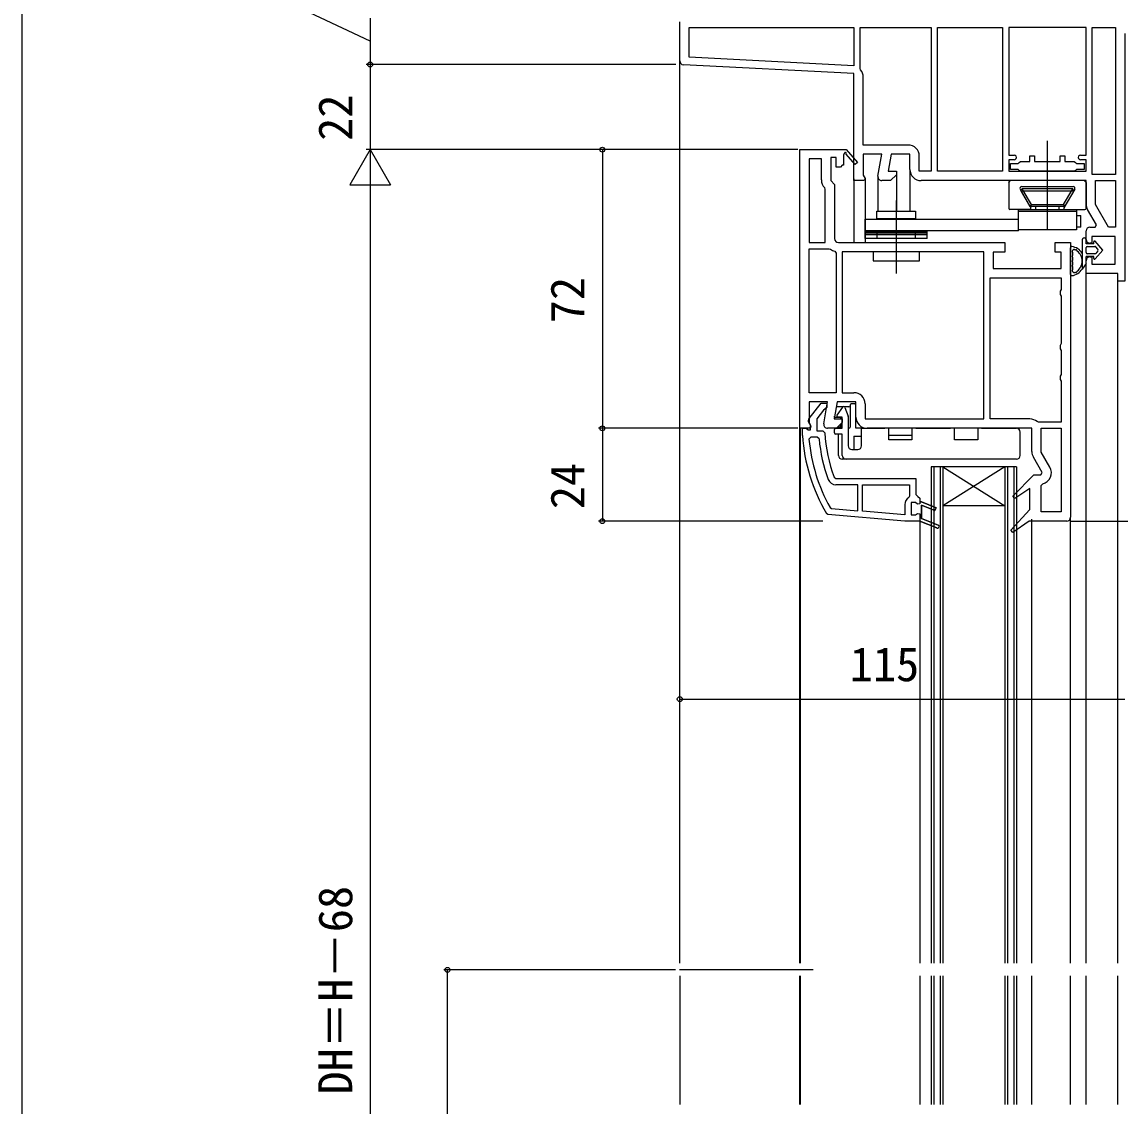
# Model space of a CAD drawing. Units: millimetres, scale not verified. Extents: x -525 to 525, y -783 to 778.
# Drawn here: x -525 to -241.2, y 186.2 to 466.4 of the extents above; entities that cross this region are included whole.
import ezdxf
from ezdxf.enums import TextEntityAlignment as Align

# ---------------------------------------------------------------- set-up
doc = ezdxf.new("R2010")
doc.units = ezdxf.units.MM
doc.header["$LTSCALE"] = 4
for name, color, linetype in [('0-2_YKK_11', 7, 'Continuous'), ('0-4_YKK_12', 2, 'Continuous'), ('0-5_YKK_13', 4, 'Continuous'), ('0-7_YKK_D', 6, 'Continuous'), ('0-8_YKK_ZWAK', 7, 'Continuous')]:
    doc.layers.add(name, color=color, linetype=linetype)
doc.styles.add('ＭＳ ゴシック', font='')
doc.styles.get('ＭＳ ゴシック').set_extended_font_data('MS Gothic')

msp = doc.modelspace()

# ---------------------------------------------------------------- linework, layer by layer
at = {"layer": '0-2_YKK_11'}
for p, q in [((-355, 456.349), (-355, 466.4)), ((-251.4, 432), (-250, 432)), ((-270, 424.9), (-269.5, 425.4)), ((-250, 410.2), (-250, 412.4)), ((-264.5, 363.799), (-274.8, 363.799)), ((-315.131, 348.727), (-314.661, 348.399)), ((-316.146, 340.918), (-315.753, 340.664))]:
    msp.add_line(p, q, dxfattribs=at)
for points in [[(-310, 455.044), (-352.6, 457.277), (-352.6, 465), (-310, 465)], [(-271.6, 465), (-271.6, 427.8), (-288.4, 427.8), (-288.4, 465)], [(-248.4, 427), (-248.4, 465), (-242.4, 465), (-242.4, 427)], [(-253.042, 427.8), (-266.958, 427.8), (-267.254, 428.05), (-267.55, 428.3), (-269.5, 428.3), (-269.5, 429.8), (-267.55, 429.8), (-267.254, 430.05), (-266.958, 430.3), (-264.5, 430.3), (-264.5, 431.8), (-263.3, 431.8), (-263.3, 430.3), (-256.7, 430.3), (-256.7, 431.8), (-255.5, 431.8), (-255.5, 430.3), (-253.042, 430.3), (-252.746, 430.05), (-252.45, 429.8), (-250.5, 429.8), (-250.5, 428.3), (-252.45, 428.3), (-252.746, 428.05)], [(-242.4, 425.4), (-242.4, 413.4), (-244.229, 413.4), (-247.6, 419.239), (-247.6, 425.4)]]:
    msp.add_lwpolyline(points, close=True, dxfattribs=at)
for points in [[(-308.282, 454.035), (-308.4, 454.358), (-308.4, 465), (-290, 465)], [(-290, 465), (-290, 427.8), (-293.1, 427.8), (-293.1, 431.7)], [(-250, 432), (-250, 465), (-270, 465), (-270, 432), (-268.6, 432)], [(-240, 463.4), (-240, 399.4), (-241.8, 399.4), (-241.8, 401.4), (-250, 401.4), (-250, 404.7)], [(-303.785, 426.574), (-302.793, 432.2), (-307.6, 432.2), (-307.6, 426.844), (-307.058, 425.976), (-307.377, 425.4), (-310, 425.4), (-310, 453.042), (-354.052, 455.35)], [(-296, 434.6), (-307.6, 434.6), (-307.6, 452.167)], [(-324, 361.399), (-324, 433.399), (-312.134, 433.399), (-312, 433.477), (-309.095, 430.058), (-309.705, 429.54), (-312.016, 432.26)], [(-312.394, 432.325), (-312.7, 432.149), (-312.7, 429.399), (-313, 429.399), (-313.5, 428.899), (-314.6, 428.899), (-314.6, 431.399), (-316, 431.399), (-316, 425.399), (-315, 424.399), (-315, 410.399)], [(-295.5, 428.3), (-295.5, 432.2), (-300.356, 432.2), (-301.132, 427.8), (-299, 427.8), (-299, 426.9), (-300.5, 425.4), (-302.8, 425.4)], [(-321.6, 431), (-321.6, 409.4), (-317.4, 409.399), (-317.4, 423.198), (-317.547, 423.552)], [(-318.4, 425.607), (-318.4, 430.999), (-321.6, 431)], [(-268.6, 430.8), (-270, 430.8), (-270, 427.8), (-250, 427.8), (-250, 430.8), (-251.4, 430.8)], [(-250, 419.373), (-250, 425.4), (-292.6, 425.4)], [(-250.5, 425.4), (-250, 424.9), (-250, 419.373)], [(-249, 413.4), (-247.655, 413.4), (-247.327, 413.967), (-249.611, 417.923)], [(-314, 409.399), (-271, 409.399), (-271, 406.899), (-274, 406.899), (-274, 402.699), (-256.4, 402.699), (-256.4, 406.899), (-258, 406.899), (-258, 409.399), (-254, 409.399), (-254, 338.399)], [(-249, 405.7), (-248.5, 405.7), (-248.5, 403.8), (-242.5, 403.8), (-242.5, 411), (-248.5, 411), (-248.5, 409.2), (-249, 409.2)], [(-321.6, 370.599), (-321.6, 407.799), (-316.367, 407.799), (-316.064, 407.697)], [(-314.959, 407.137), (-314.6, 406.657), (-314.6, 370.599), (-321.6, 370.599)], [(-276.4, 363.799), (-276.4, 406.999), (-313, 406.999), (-313, 370.599), (-310, 370.599)], [(-274.8, 363.799), (-274.8, 400.299), (-256.4, 400.299), (-256.4, 397.265), (-256.65, 396.832), (-256.65, 395.966), (-256.4, 395.533), (-256.4, 383.265), (-256.65, 382.832), (-256.65, 381.966), (-256.4, 381.533), (-256.4, 375.265), (-256.65, 374.832), (-256.65, 373.966), (-256.4, 373.533), (-256.4, 362.999), (-262.309, 362.999), (-262.631, 363.117)], [(-317.785, 362.573), (-316.793, 368.199), (-321.6, 368.199), (-321.6, 362.843), (-321.176, 362.164), (-321.142, 361.699), (-321.6, 361.399), (-322.5, 361.399), (-324, 361.399)], [(-321.587, 363.916), (-318.475, 367.899), (-317, 367.899), (-317, 366.798), (-317.475, 366.299), (-317.845, 366.107), (-319.6, 363.861), (-319.6, 360.699), (-318.029, 360.699), (-317.53, 360.229)], [(-309.5, 364.299), (-309.5, 368.199), (-314.356, 368.199), (-315.132, 363.799), (-313, 363.799), (-313, 362.899), (-314.5, 361.399), (-316.8, 361.399)], [(-307.1, 367.699), (-307.1, 363.799), (-276.4, 363.799)], [(-323.299, 359.551), (-323.3, 359.585), (-323.3, 361.399), (-322.294, 361.399), (-321.798, 360.962), (-321.2, 360.999), (-321.2, 362.099), (-321.4, 362.499)], [(-264, 355.373), (-264, 361.399), (-306.6, 361.399)], [(-256.4, 361.399), (-256.4, 339.799), (-261.6, 339.799), (-261.6, 346.587), (-261.213, 347.074)], [(-259.355, 351.349), (-261.6, 355.239), (-261.6, 361.399), (-256.4, 361.399)], [(-319.013, 358.647), (-319.51, 359.099), (-321.117, 359.099), (-321.615, 358.554)], [(-255, 337.399), (-264.71, 337.399), (-268.905, 334.448), (-269.423, 335.039), (-264.5, 340.399), (-264.5, 345.865), (-268.412, 343.244), (-268.916, 343.849), (-263.513, 349.399), (-261.655, 349.399), (-261.327, 349.966), (-263.611, 353.923)], [(-315.753, 340.664), (-309, 340.073), (-309, 346.799), (-314.661, 346.799)], [(-314.661, 348.399), (-294, 348.399), (-294, 344.299), (-293.5, 343.799), (-293, 343.299), (-293, 342.399), (-292.5, 342.399), (-288.749, 340.87), (-289.051, 340.129), (-292.5, 341.536), (-292.5, 338.062), (-288.252, 336.371)], [(-307.8, 346.799), (-295.6, 346.799), (-295.6, 343.89), (-295.831, 343.469)], [(-296.8, 341.699), (-296.8, 339.006), (-307.8, 339.968), (-307.8, 346.799)], [(-288.252, 336.371), (-292.5, 338.062), (-292.5, 341.536), (-289.051, 340.129), (-288.749, 340.87), (-292.5, 342.399), (-293, 342.399), (-293, 341.899), (-293.59, 341.824), (-294.075, 342.199), (-295.2, 342.199), (-295.2, 338.999), (-294.075, 338.999), (-293.59, 339.374), (-293, 339.299), (-293, 337.399), (-288.548, 335.628), (-293, 337.399), (-296.8, 337.399), (-316.727, 339.143), (-317.115, 339.389)]]:
    msp.add_lwpolyline(points, dxfattribs=at)
for centre, radius, start, end in [((-354, 456.349), 1, 180, 266.99997), ((-310.5, 452.167), 2.9, 359.99999, 40.11919), ((-296, 431.7), 2.9, 0.00001, 89.99999), ((-312.178, 432.45), 0.25, 310.35704, 210.00003), ((-268.6, 431.4), 0.6, 269.99999, 90.00001), ((-251.4, 431.4), 0.6, 89.99999, 270.00001), ((-302.8, 426.4), 1, 170.00002, 270), ((-292.6, 428.3), 2.9, 180.00001, 269.99999), ((-315.5, 425.607), 2.9, 180.00001, 225.09912), ((-247.1, 419.373), 2.9, 179.99998, 209.99999), ((-249, 412.4), 1, 90.00001, 179.99999), ((-314, 410.399), 1, 180.00001, 269.99999), ((-249, 410.2), 1, 180.00001, 269.99999), ((-314, 410.399), 3.4, 232.62992, 253.6173), ((-249, 404.7), 1, 90.00001, 179.99999), ((-310, 367.699), 2.9, 0.00001, 89.99999), ((-320.8, 363.299), 1, 141.91328, 233.13011), ((-306.6, 364.299), 2.9, 180.00001, 269.99999), ((-264.5, 360.899), 2.9, 49.88082, 90.00002), ((-316.8, 362.399), 1, 170.00002, 270), ((-277.4, 362.599), 46, 183.79937, 210.30371), ((-277.4, 362.599), 44.4, 185.22781, 209.23073), ((-277.4, 362.599), 41.8, 185.42614, 200.1872), ((-277.4, 362.599), 40.2, 183.3806, 200.18717), ((-261.1, 355.373), 2.9, 179.99998, 209.99999), ((-261.866, 349.899), 2.9, 283.0206, 30.00002), ((-314.661, 348.899), 2.1, 200.18716, 270), ((-294.7, 341.699), 2.1, 122.57896, 179.99999), ((-255, 338.399), 1, 270.00001, 359.99999), ((-288.4, 335.999), 0.4, 248.30059, 68.30061), ((-288.4, 335.999), 0.4, 248.30059, 68.30061)]:
    msp.add_arc(centre, radius, start, end, dxfattribs=at)
at = {"layer": '0-4_YKK_12'}
for p, q in [((-355.006, 223.18), (-354.996, 456.264)), ((-260, 412.94), (-260, 435.659)), ((-310, 425.9), (-310, 409.399)), ((-307.1, 425.9), (-307.1, 409.399)), ((-303.8, 426.4), (-303.8, 417.5)), ((-299, 427.107), (-299, 417.5)), ((-295.5, 428.3), (-295.5, 417.5)), ((-299.05, 420.282), (-299.05, 401.355)), ((-250, 223.18), (-250, 401.9)), ((-241.8, 223.18), (-241.8, 399.9)), ((-324, 223.18), (-324, 361.899)), ((-323.8, 223.18), (-323.799, 361.399)), ((-268, 351.399), (-290, 351.399)), ((-290, 351.399), (-290, 223.18)), ((-289.3, 351.399), (-289.3, 223.18)), ((-287.7, 351.399), (-287.7, 223.18)), ((-271, 351.399), (-287, 341.399)), ((-287, 351.399), (-287, 223.18)), ((-271, 351.399), (-271, 223.18)), ((-270.3, 351.399), (-270.3, 223.18)), ((-268.7, 351.399), (-268.7, 223.18)), ((-268, 351.399), (-268, 223.18)), ((-264, 223.18), (-264, 337.899)), ((-254, 223.18), (-254, 338.399)), ((-293, 337.4), (-293, 223.18)), ((-320.486, 221.43), (-355.107, 221.43)), ((-355.005, 219.911), (-355.005, 186.68)), ((-324, 186.68), (-324, 219.911)), ((-323.8, 186.68), (-323.8, 219.911)), ((-293, 219.911), (-293, 186.68)), ((-290, 219.911), (-290, 186.68)), ((-289.3, 219.911), (-289.3, 186.68)), ((-287.7, 219.911), (-287.7, 186.68)), ((-287, 219.911), (-287, 186.68)), ((-271, 219.911), (-271, 186.68)), ((-270.3, 219.911), (-270.3, 186.68)), ((-268.7, 219.911), (-268.7, 186.68)), ((-268, 219.911), (-268, 186.68)), ((-264, 186.68), (-264, 219.911)), ((-254, 186.68), (-254, 219.911)), ((-250, 186.68), (-250, 219.911)), ((-241.8, 186.68), (-241.8, 219.911))]:
    msp.add_line(p, q, dxfattribs=at)
msp.add_lwpolyline([(-287, 351.399), (-271, 341.399), (-287, 341.399)], dxfattribs=at)
at = {"layer": '0-5_YKK_13'}
for p, q in [((-270, 424.9), (-270, 418.2)), ((-267.067, 423.15), (-264.296, 418.35)), ((-266.865, 422.8), (-266.576, 423.3)), ((-266.634, 423.9), (-253.366, 423.9)), ((-266.576, 423.3), (-264.209, 419.2)), ((-253.424, 423.3), (-266.576, 423.3)), ((-255.791, 419.2), (-253.424, 423.3)), ((-252.933, 423.15), (-255.704, 418.35)), ((-253.135, 422.8), (-253.424, 423.3)), ((-250, 418.2), (-250, 424.9)), ((-266.865, 422.8), (-253.135, 422.8)), ((-266.865, 422.8), (-264.498, 418.7)), ((-253.135, 422.8), (-255.502, 418.7)), ((-304.05, 417.5), (-294.05, 417.5)), ((-304.05, 415.5), (-304.05, 417.5)), ((-294.05, 417.5), (-294.05, 415.5)), ((-264.556, 417.9), (-269.7, 417.9)), ((-267.5, 412.4), (-267.5, 417.9)), ((-252.5, 417.4), (-267.5, 417.4)), ((-264.209, 419.2), (-264.498, 418.7)), ((-255.502, 418.7), (-264.498, 418.7)), ((-264.209, 419.2), (-255.791, 419.2)), ((-263, 418), (-263, 418.7)), ((-257, 418.7), (-257, 418)), ((-255.791, 419.2), (-255.502, 418.7)), ((-255.445, 417.9), (-250.3, 417.9)), ((-307.05, 415.4), (-267.5, 415.4)), ((-294.05, 415.5), (-304.05, 415.5)), ((-303.05, 415.5), (-303.05, 415.4)), ((-295.05, 415.5), (-295.05, 415.4)), ((-252.5, 416.4), (-251.36, 416.4)), ((-251.36, 413.4), (-251.36, 416.4)), ((-267.5, 412.4), (-307.05, 412.4)), ((-307.05, 412.2), (-291.05, 412.2)), ((-307.05, 411.9), (-291.05, 411.9)), ((-304.05, 412.2), (-304.05, 410.4)), ((-294.05, 410.4), (-294.05, 412.2)), ((-291.05, 410.4), (-291.05, 412.4)), ((-251.36, 413.4), (-252.401, 413.4)), ((-251, 410.101), (-251, 402.551)), ((-250, 409.1), (-250, 410.1)), ((-248, 409.1), (-250, 409.1)), ((-248, 409.1), (-248, 409.598)), ((-245.7, 407.45), (-247.644, 409.729)), ((-254, 401.136), (-254, 408.064)), ((-253.4, 406.232), (-253.4, 406.664)), ((-250, 406.8), (-250, 408.1)), ((-249.7, 408.4), (-247.7, 408.4)), ((-247.7, 406.5), (-249.7, 406.5)), ((-245.7, 407.45), (-247.644, 405.171)), ((-246.918, 407.645), (-247.472, 408.295)), ((-246.918, 407.255), (-247.472, 406.605)), ((-253.4, 405), (-253.4, 405.432)), ((-253.4, 403.768), (-253.4, 404.2)), ((-250, 404), (-251, 402.551)), ((-248, 405.8), (-250, 405.8)), ((-250, 404), (-250, 405.8)), ((-248, 405.302), (-248, 405.8)), ((-253.4, 402.536), (-253.4, 402.968)), ((-312.854, 366.898), (-314.585, 366.898)), ((-314.346, 364.77), (-312.874, 366.873)), ((-311.3, 366.898), (-312.402, 366.898)), ((-312.346, 366.804), (-311.518, 364.529)), ((-311, 367.398), (-311, 361.698)), ((-309.8, 367.698), (-310.7, 367.698)), ((-309.5, 361.398), (-309.5, 367.398)), ((-315, 364.198), (-315, 364.544)), ((-315, 364.198), (-315, 363.829)), ((-313.5, 364.198), (-315, 364.198)), ((-313, 364.298), (-314.1, 364.298)), ((-313.5, 364.198), (-313.5, 363.798)), ((-313, 361.398), (-313, 364.298)), ((-311.5, 364.427), (-311.5, 356.898)), ((-315, 360.198), (-315, 361.098)), ((-314.7, 361.398), (-313, 361.398)), ((-313.5, 361.698), (-314.2, 361.698)), ((-313.5, 362.398), (-313.5, 361.698)), ((-313.5, 361.698), (-313.5, 361.398)), ((-311.3, 361.398), (-311.5, 361.398)), ((-308, 361.398), (-309.5, 361.398)), ((-308, 361.398), (-302, 361.398)), ((-308, 356.898), (-308, 361.398)), ((-295, 361.398), (-295, 358.398)), ((-294, 361.398), (-295, 361.398)), ((-294, 361.398), (-285, 361.398)), ((-278, 361.398), (-278, 358.398)), ((-277, 361.398), (-278, 361.398)), ((-277, 361.398), (-268, 361.398)), ((-313, 359.898), (-314.7, 359.898)), ((-314, 354.398), (-314, 359.898)), ((-313, 354.398), (-313, 359.898)), ((-310, 359.398), (-308, 359.398)), ((-310, 359.398), (-310, 355.898)), ((-301, 359.648), (-295, 359.648)), ((-295, 358.398), (-301, 358.398)), ((-278, 358.398), (-284, 358.398)), ((-267, 354.398), (-267, 360.398)), ((-310.5, 355.898), (-309, 355.898)), ((-312, 353.398), (-313, 353.398)), ((-268, 353.398), (-312, 353.398))]:
    msp.add_line(p, q, dxfattribs=at)
for points in [[(-267.5, 417.9), (-252.5, 417.9), (-252.5, 412.7), (-267.5, 412.7)], [(-291.05, 410.4), (-307.05, 410.4), (-307.05, 415.4)], [(-291.05, 410.9), (-291.05, 411.4), (-307.05, 411.4), (-307.05, 410.9)], [(-301, 358.398), (-301, 361.398), (-302, 361.398)], [(-284, 358.398), (-284, 361.398), (-285, 361.398)]]:
    msp.add_lwpolyline(points, dxfattribs=at)
msp.add_lwpolyline([(-305.05, 404.699), (-293.05, 404.699), (-293.05, 406.999), (-305.05, 406.999)], close=True, dxfattribs=at)
for centre, radius, start, end in [((-269.5, 424.9), 0.5, 90, 180), ((-266.634, 423.4), 0.5, 90, 210), ((-253.366, 423.4), 0.5, 330, 90), ((-250.5, 424.9), 0.5, 0, 90), ((-269.7, 418.2), 0.3, 180, 270), ((-264.556, 418.2), 0.3, 270, 30), ((-255.445, 418.2), 0.3, 150, 270), ((-250.3, 418.2), 0.3, 270, 0), ((-250.5, 410.101), 0.5, 0.11462, 179.88538), ((-250.5, 410.1), 0.5, 360, 180.11459), ((-247.798, 409.598), 0.202, 40.46381, 180), ((-253.7, 408.064), 0.3, 81.79391, 180), ((-254.2, 404.6), 3.8, 32.63687, 81.79391), ((-253.4, 407.064), 0.2, 121.83486, 233.1301), ((-253.4, 405.832), 0.2, 126.8699, 233.1301), ((-253.7, 406.664), 0.3, 0, 53.1301), ((-253.7, 406.232), 0.3, 306.8699, 0), ((-253.664, 407.489), 0.3, 301.83486, 339.97791), ((-253.1, 407.283), 0.3, 67.71823, 159.97791), ((-254.2, 404.6), 3.2, 66.85224, 67.71823), ((-252.824, 407.818), 0.3, 246.85224, 296.63299), ((-252.6, 407.371), 0.2, 3.36701, 116.63299), ((-252.101, 407.401), 0.3, 183.36701, 233.14776), ((-254.2, 404.6), 3.2, 306.85224, 53.14776), ((-249.7, 408.1), 0.3, 90, 180), ((-249.7, 406.8), 0.3, 180, 270), ((-247.7, 408.1), 0.3, 40.46381, 90), ((-247.7, 406.8), 0.3, 270, 319.53619), ((-247.146, 407.45), 0.3, 319.53619, 40.46381), ((-253.4, 404.6), 0.2, 126.8699, 233.1301), ((-253.4, 403.368), 0.2, 126.8699, 233.1301), ((-253.7, 405.432), 0.3, 0, 53.1301), ((-253.7, 405), 0.3, 306.8699, 0), ((-253.7, 404.2), 0.3, 0, 53.1301), ((-253.7, 403.768), 0.3, 306.8699, 360), ((-253.7, 402.968), 0.3, 0, 53.1301), ((-247.798, 405.302), 0.202, 180, 319.53619), ((-253.7, 401.136), 0.3, 180, 278.20609), ((-254.2, 404.6), 3.8, 278.20609, 327.36313), ((-253.4, 402.136), 0.2, 126.8699, 238.16514), ((-253.7, 402.536), 0.3, 306.8699, 360), ((-253.664, 401.711), 0.3, 20.02209, 58.16514), ((-253.1, 401.917), 0.3, 200.02209, 292.28177), ((-254.2, 404.6), 3.2, 292.28177, 293.14776), ((-252.824, 401.382), 0.3, 63.36701, 113.14776), ((-252.6, 401.829), 0.2, 243.36701, 356.63299), ((-252.101, 401.799), 0.3, 126.85224, 176.63299), ((-312.628, 366.701), 0.3, 20, 145), ((-311.3, 367.198), 0.3, 270, 0), ((-310.7, 367.398), 0.3, 90, 180), ((-309.8, 367.398), 0.3, 0, 90), ((-314.1, 364.598), 0.3, 145, 270), ((-311.8, 364.427), 0.3, 0, 20), ((-314.7, 361.098), 0.3, 90, 180), ((-311.3, 361.698), 0.3, 270, 0), ((-268, 360.398), 1, 0, 90), ((-314.7, 360.198), 0.3, 180, 270), ((-310.5, 356.898), 1, 180, 270), ((-309, 356.898), 1, 270, 0), ((-313, 354.398), 1, 180, 270), ((-312, 354.398), 1, 180, 270), ((-268, 354.398), 1, 270, 0)]:
    msp.add_arc(centre, radius, start, end, dxfattribs=at)
at = {"layer": '0-7_YKK_D'}
for p, q in [((-435.005, 467.4), (-435.005, 455.4)), ((-355.996, 455.4), (-436.005, 455.4)), ((-355.996, 455.4), (-436.005, 455.4)), ((-435.005, 455.4), (-435.005, 433.399)), ((-435.005, 433.399), (-440.255, 424.306)), ((-324.5, 433.399), (-436.005, 433.399)), ((-324.5, 433.399), (-436.005, 433.399)), ((-435.005, 433.399), (-429.755, 424.306)), ((-435.005, 433.399), (-435.005, 415.213)), ((-324.5, 433.399), (-376.005, 433.399)), ((-375.005, 433.399), (-375.005, 361.399)), ((-440.255, 424.306), (-429.755, 424.306)), ((-435.005, 422.899), (-435.005, 41.911)), ((-324.5, 361.399), (-376.005, 361.399)), ((-324.5, 361.399), (-376.005, 361.399)), ((-375.005, 361.399), (-375.005, 337.399)), ((-318.051, 337.399), (-376.005, 337.399)), ((-254, 337.399), (-38, 337.399)), ((-355.005, 291.392), (-240, 291.392)), ((-356.107, 221.43), (-416.005, 221.43)), ((-415.005, 31.412), (-415.005, 221.43))]:
    msp.add_line(p, q, dxfattribs=at)
msp.add_lwpolyline([(-435.005, 461.4), (-455.005, 470.851), (-455.005, 489.579)], dxfattribs=at)
for centre in [(-435.005, 455.4), (-375.005, 433.399), (-375.005, 361.399), (-375.005, 361.399), (-375.005, 337.399), (-355.005, 291.392), (-415.005, 221.43)]:
    msp.add_circle(centre, 0.637, dxfattribs=at)
at = {"layer": '0-8_YKK_ZWAK'}
msp.add_line((-525, 747.4), (-525, -782.6), dxfattribs=at)

# ---------------------------------------------------------------- texts
at = {"layer": '0-7_YKK_D', "style": 'ＭＳ ゴシック'}
for s, p in [('22', (-437.005, 435.672)), ('72', (-377.005, 388.536)), ('24', (-377.005, 340.502)), ('DH＝H－68', (-437.005, 189.212))]:
    msp.add_text(s, height=8.798, rotation=90, dxfattribs=at).set_placement(p, align=Align.BOTTOM_LEFT)
msp.add_text('115', height=8.798, dxfattribs=at).set_placement((-311.07, 293.392), align=Align.BOTTOM_LEFT)

doc.saveas('drawing.dxf')
